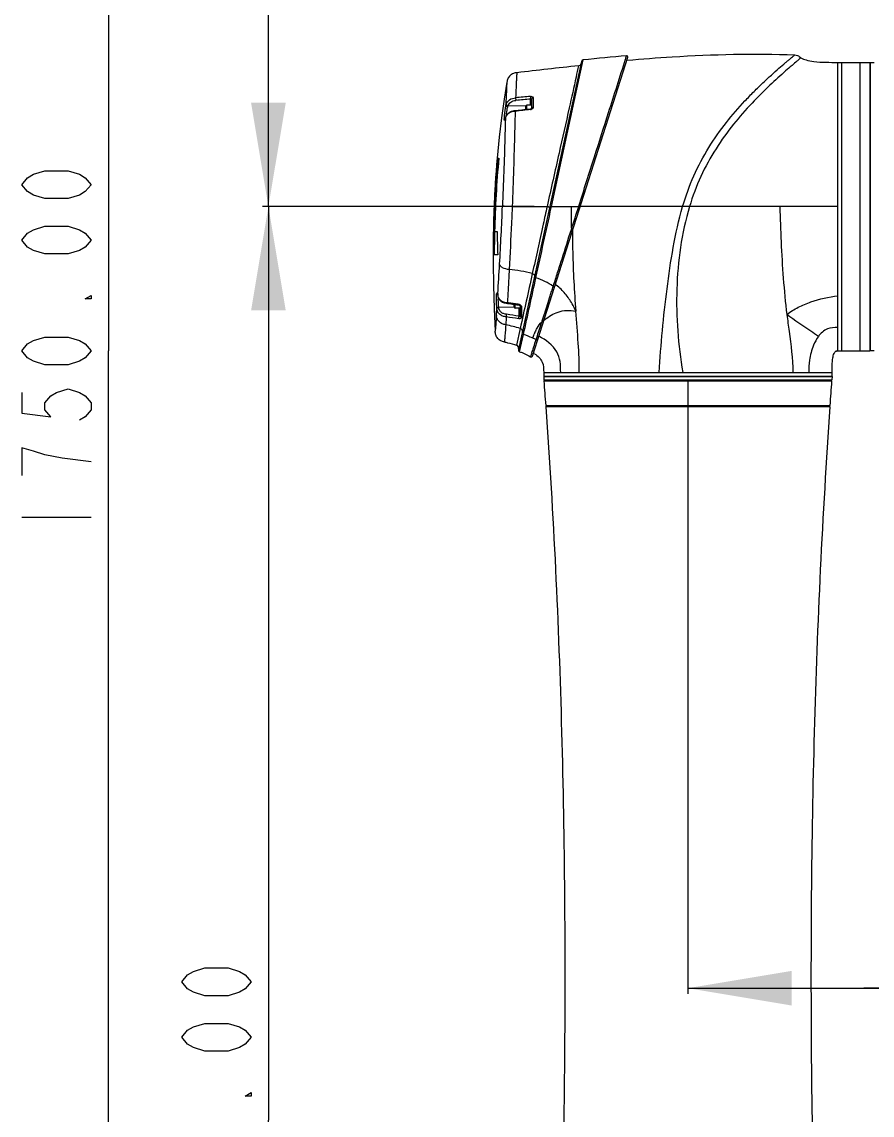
# Model space of a CAD drawing. Header units: millimetres. Extents: x 0 to 1173, y -4 to 841.
# Drawn here: x 925.8 to 999.5, y 292.3 to 387 of the extents above; entities that cross this region are included whole.
import ezdxf

# ---------------------------------------------------------------- set-up
doc = ezdxf.new("R2010")
doc.units = ezdxf.units.MM
doc.header["$LTSCALE"] = 65.395
doc.layers.get('0').update_dxf_attribs({"linetype": 'CONTINUOUS'})
for name, color, linetype in [('J800_DH_BL3', 7, 'CONTINUOUS'), ('J800_DH_BL6', 7, 'CONTINUOUS'), ('J_900_EXP_DH_BL9', 7, 'CONTINUOUS'), ('TMA25S_ARM1_756_BL8', 7, 'CONTINUOUS'), ('TMAB_RUBBER_RING_ARM1_A_BL14', 7, 'CONTINUOUS')]:
    doc.layers.add(name, color=color, linetype=linetype)
doc.styles.get("Standard").update_dxf_attribs({"font": 'txt', "width": 0.8})
doc.dimstyles.new('DIMSTYLE_1', dxfattribs={"dimtxt": 6, "dimasz": 9, "dimexe": 0.5, "dimexo": 0, "dimgap": 1.5, "dimtad": 1, "dimlfac": 6, "dimzin": 0, "dimdsep": 46, "dimtxsty": 'Standard', "dimblk": '_FILLED', "dimblk1": '_FILLED', "dimblk2": '_FILLED', "dimcen": 0.09, "dimadec": 0, "dimazin": 0, "dimtp": 0.01, "dimtm": 0.01, "dimtfac": 1, "dimtofl": 0, "dimtmove": 0, "dimatfit": 3, "dimldrblk": '_FILLED', "dimfxl": 0, "dimtolj": 1, "dimtzin": 0, "dimarcsym": 0})

# ---------------------------------------------------------------- blocks, each defined once
blk = doc.blocks.new('_FILLED')
at = {"color": 0, "linetype": 'ByBlock'}
blk.add_solid([(0, 0), (-1, 0.167), (-1, -0.167)], dxfattribs=at)
blk = doc.blocks.new('*D30')
at = {"color": 2, "linetype": 'Continuous'}
for p, q in [((999.914, 504.316), (946.64, 504.316)), ((947.14, 504.316), (947.14, 437.649)), ((947.14, 370.982), (947.14, 437.649)), ((970.164, 370.982), (946.64, 370.982))]:
    blk.add_line(p, q, dxfattribs=at)
at = {"color": 2, "linetype": 'Continuous', "xscale": 9, "yscale": 9, "zscale": 9}
for p, rotation in [((947.14, 504.316), 90), ((947.14, 370.982), 270)]:
    blk.add_blockref('_FILLED', p, dxfattribs=dict(at, rotation=rotation))
blk = doc.blocks.new('*D35')
at = {"color": 2, "linetype": 'Continuous'}
for p, q in [((970.164, 370.982), (946.64, 370.982)), ((947.14, 370.982), (947.14, 291.816)), ((947.14, 212.649), (947.14, 291.816)), ((964.53, 212.649), (946.64, 212.649))]:
    blk.add_line(p, q, dxfattribs=at)
at = {"color": 2, "linetype": 'Continuous', "xscale": 9, "yscale": 9, "zscale": 9}
for p, rotation in [((947.14, 370.982), 90), ((947.14, 212.649), 270)]:
    blk.add_blockref('_FILLED', p, dxfattribs=dict(at, rotation=rotation))
blk = doc.blocks.new('*D33')
at = {"color": 2, "linetype": 'Continuous'}
for p, q in [((1013.997, 357.649), (1013.997, 302.764)), ((983.497, 355.874), (983.497, 302.764)), ((983.497, 303.264), (998.747, 303.264)), ((1013.997, 303.264), (998.747, 303.264)), ((998.747, 303.264), (1080.698, 303.264))]:
    blk.add_line(p, q, dxfattribs=at)
at = {"color": 2, "linetype": 'Continuous', "xscale": 9, "yscale": 9, "zscale": 9, "rotation": 180}
blk.add_blockref('_FILLED', (983.497, 303.264), dxfattribs=at)
at = {"color": 2, "linetype": 'Continuous', "xscale": 9, "yscale": 9, "zscale": 9}
blk.add_blockref('_FILLED', (1013.997, 303.264), dxfattribs=at)
blk = doc.blocks.new('TMA25S_ARM1_756_BL8', base_point=(656.9901, 283.1745))
at = {"layer": 'TMA25S_ARM1_756_BL8', "color": 7, "linetype": 'Continuous'}
for p, q in [((970.998, 356.2491), (995.9969, 356.2491)), ((970.998, 356.2491), (970.9999, 356.2241)), ((970.9999, 356.2241), (971.0018, 356.1991)), ((971.0018, 356.1991), (971.0037, 356.1741)), ((971.0037, 356.1741), (971.0055, 356.1491)), ((971.3314, 356.2491), (971.3314, 356.2824)), ((995.6636, 356.2491), (995.6636, 356.2824)), ((995.9969, 356.2491), (995.9765, 355.9762)), ((971.0055, 356.1491), (971.0074, 356.1241)), ((971.0074, 356.1241), (971.0093, 356.0991)), ((971.0082, 356.0991), (971.0174, 355.9762)), ((971.0093, 356.0991), (971.0082, 356.0991)), ((971.0174, 355.9762), (995.9765, 355.9762)), ((995.8934, 355.8991), (971.1005, 355.8991)), ((995.8068, 353.6432), (971.187, 353.6432)), ((995.7237, 353.7324), (971.2702, 353.7324))]:
    blk.add_line(p, q, dxfattribs=at)
for centre, radius, start, end in [((971.1005, 355.9824), 0.0833, 184.273219, 270), ((995.8934, 355.9824), 0.0833, 270, 355.726781), ((971.2702, 353.6491), 0.0833, 90, 184.04617), ((973.7755, 354.0658), 0.3333, 270, 292.300137), ((993.2183, 354.0658), 0.3333, 247.699863, 270), ((995.7237, 353.6491), 0.0833, 355.95383, 90)]:
    blk.add_arc(centre, radius, start, end, dxfattribs=at)
for points in [[(971.187, 353.6432), (971.851, 344.256), (972.7348, 325.4328), (972.9146, 301.8821), (972.6108, 283.0406), (972.1656, 268.9226), (971.5121, 254.8151), (970.9363, 245.4168), (970.7561, 240.7123)], [(995.8068, 353.6432), (995.1428, 344.256), (994.259, 325.4328), (994.0792, 301.8821), (994.383, 283.0406), (994.8282, 268.9226), (995.4817, 254.8151), (996.0575, 245.4168), (996.2377, 240.7123)]]:
    blk.add_open_spline(points, degree=3, knots=[0, 0, 0, 0, 0.249825, 0.5000606, 0.6250933, 0.7500611, 0.8750204, 1, 1, 1, 1], dxfattribs=at)
blk = doc.blocks.new('*D37')
at = {"color": 2, "linetype": 'Continuous'}
for p, q in [((1014.722, 504.316), (932.772, 504.316)), ((933.272, 504.316), (933.272, 358.482)), ((933.272, 212.649), (933.272, 358.482)), ((964.53, 212.649), (932.772, 212.649))]:
    blk.add_line(p, q, dxfattribs=at)
at = {"color": 2, "linetype": 'Continuous', "xscale": 9, "yscale": 9, "zscale": 9}
for p, rotation in [((933.272, 504.316), 90), ((933.272, 212.649), 270)]:
    blk.add_blockref('_FILLED', p, dxfattribs=dict(at, rotation=rotation))
blk = doc.blocks.new('TMAB_RUBBER_RING_ARM1_A_BL14', base_point=(617.472, 349.932))
at = {"layer": 'TMAB_RUBBER_RING_ARM1_A_BL14', "color": 7, "linetype": 'Continuous'}
for p, q in [((971.017, 355.874), (995.977, 355.874)), ((971.175, 353.757), (995.819, 353.757))]:
    blk.add_line(p, q, dxfattribs=at)
for centre, start, end in [((1040.119, 359.973), 183.39475, 185.15166), ((926.875, 359.973), 354.84834, 356.60525)]:
    blk.add_arc(centre, 69.223, start, end, dxfattribs=at)
blk = doc.blocks.new('J800_DH_BL3', base_point=(619.2996, 358.4824))
at = {"layer": 'J800_DH_BL3', "color": 7, "linetype": 'Continuous'}
for p, q in [((970.0216, 358.0307), (978.2842, 383.9208)), ((971.6734, 370.9901), (974.4236, 383.694)), ((978.202, 383.6638), (978.2256, 383.6658)), ((974.2779, 383.5639), (968.8036, 358.6016)), ((996.4969, 358.4824), (996.4969, 383.4824)), ((996.4969, 383.4824), (999.2636, 383.4824)), ((996.8302, 358.4824), (996.8302, 383.4824)), ((998.4302, 358.4824), (998.4302, 383.4824)), ((999.2636, 383.4824), (999.2636, 358.4824)), ((999.2636, 383.1491), (999.2969, 383.1491)), ((969.8645, 379.7741), (969.8645, 380.3053)), ((969.9457, 380.2834), (969.9457, 379.4789)), ((970.0904, 380.4185), (970.0902, 379.5859)), ((969.4458, 379.6962), (967.9008, 379.7188)), ((968.4804, 379.2801), (968.4066, 379.2695)), ((968.5331, 379.2864), (968.4804, 379.2801)), ((968.5381, 379.2437), (968.5289, 379.2426)), ((968.7733, 379.3145), (968.5331, 379.2864)), ((969.1064, 379.353), (968.7733, 379.3145)), ((969.4417, 379.3914), (969.1064, 379.353)), ((969.8503, 379.4375), (969.4417, 379.3914)), ((969.4457, 379.3918), (969.4457, 379.6908)), ((969.529, 379.4013), (969.529, 379.7741)), ((969.9457, 379.7741), (969.529, 379.7741)), ((967.6466, 378.5321), (967.6452, 378.5288)), ((967.6712, 378.6107), (967.6668, 378.5948)), ((967.6806, 378.647), (967.6712, 378.6107)), ((967.6828, 378.6484), (967.6792, 378.5295)), ((967.6853, 378.6661), (967.6806, 378.647)), ((967.6878, 378.6762), (967.6853, 378.666)), ((967.6958, 378.7013), (967.6868, 378.6652)), ((967.6985, 378.7192), (967.6878, 378.6762)), ((967.711, 378.7617), (967.6991, 378.7214)), ((967.7324, 378.8181), (967.711, 378.7617)), ((967.1394, 377.0131), (966.9598, 375.1792)), ((966.9598, 375.1792), (966.9608, 375.1792)), ((967.0094, 375.1792), (967.1086, 375.1792)), ((968.2696, 370.9814), (971.2902, 370.9808)), ((971.6347, 370.9986), (971.6734, 370.9901)), ((971.6538, 370.8997), (971.6734, 370.9901)), ((971.6734, 370.9901), (973.3898, 370.9903)), ((973.3898, 370.9904), (974.0293, 370.9904)), ((974.0293, 370.9904), (974.0388, 371.0204)), ((996.4969, 370.9824), (974.1551, 370.9824)), ((966.6551, 368.9398), (966.7552, 368.9398)), ((966.7314, 368.825), (966.7334, 368.9402)), ((966.7466, 368.8246), (966.9652, 368.8246)), ((973.3941, 368.9956), (973.3985, 369.0094)), ((967.0096, 366.814), (966.6197, 366.814)), ((966.9819, 363.4451), (966.9848, 363.4356)), ((967.0093, 363.3023), (967.0122, 363.281)), ((967.0206, 363.4412), (967.0116, 363.2977)), ((967.0116, 363.2978), (967.0122, 363.281)), ((967.0116, 363.2977), (967.0143, 363.2767)), ((967.0122, 363.281), (967.0149, 363.2606)), ((967.0143, 363.2767), (967.0149, 363.2606)), ((967.0151, 363.2588), (967.0187, 363.2336)), ((967.0187, 363.2336), (967.028, 363.1817)), ((966.9418, 362.1488), (966.9401, 362.1676)), ((967.1034, 362.249), (967.1018, 362.264)), ((968.4458, 362.2687), (967.1034, 362.249)), ((967.7535, 362.6161), (967.8492, 362.6025)), ((967.8445, 362.6516), (967.8556, 362.6501)), ((968.4457, 362.2741), (968.4457, 362.519)), ((968.529, 362.1908), (968.529, 362.5067)), ((968.9457, 362.1908), (968.529, 362.1908)), ((968.6837, 362.4836), (968.8432, 362.459)), ((968.8645, 361.4853), (968.8645, 362.1908)), ((968.9457, 362.4121), (968.9457, 361.4996)), ((973.7725, 361.9323), (973.773, 361.9265)), ((968.9656, 360.426), (968.6513, 358.9839)), ((968.9111, 358.4086), (969.2438, 359.9084)), ((969.9785, 358.3194), (969.9791, 358.3213)), ((969.9791, 358.3213), (970.0133, 358.4263)), ((970.0762, 358.6204), (970.0859, 358.6506)), ((996.3156, 358.4496), (996.3265, 358.4552)), ((996.3265, 358.4552), (996.3426, 358.4624)), ((996.4918, 358.4824), (999.2636, 358.4824)), ((999.2636, 358.8158), (999.2969, 358.8158)), ((970.9969, 356.6158), (970.9969, 356.2824)), ((970.9969, 356.6158), (995.9969, 356.6158)), ((970.9969, 356.2824), (995.9969, 356.2824)), ((995.9969, 356.2824), (995.9969, 356.6158))]:
    blk.add_line(p, q, dxfattribs=at)
at = {"layer": 'J800_DH_BL3', "color": 6, "linetype": 'Continuous'}
for p, q in [((996.8302, 383.4824), (998.4302, 383.4824)), ((996.8302, 358.4824), (998.4302, 358.4824))]:
    blk.add_line(p, q, dxfattribs=at)
at = {"layer": 'J800_DH_BL3', "color": 7, "linetype": 'Continuous'}
for points in [[(967.8048, 381.7611), (967.5651, 380.2845), (967.3378, 378.6718), (967.1394, 377.0131)], [(968.4066, 379.2695), (968.3334, 379.2555), (968.2618, 379.2371), (968.1917, 379.2139), (968.1235, 379.1857), (968.0583, 379.1529), (967.9969, 379.1159), (967.9394, 379.0749), (967.8864, 379.0299), (967.8387, 378.9815), (967.7967, 378.9297), (967.761, 378.8747), (967.7324, 378.8181)], [(969.8884, 379.4454), (969.8729, 379.4413), (969.8567, 379.4384), (969.8503, 379.4375)], [(969.9466, 379.4771), (969.942, 379.4728), (969.9353, 379.4675), (969.9264, 379.4618), (969.9156, 379.456), (969.9028, 379.4504), (969.8884, 379.4454)], [(969.9488, 379.4789), (969.949, 379.4794), (969.9497, 379.4808), (969.949, 379.4799), (969.9466, 379.4771)], [(967.6668, 378.5948), (967.6626, 378.5804), (967.6588, 378.5676), (967.6552, 378.5563), (967.6519, 378.5466), (967.649, 378.5385), (967.6466, 378.5321)], [(966.6136, 366.814), (966.6117, 366.1092), (966.641, 364.141), (966.7052, 362.1304), (966.7991, 360.178)], [(966.9848, 363.4356), (966.9864, 363.4298), (966.9882, 363.4226), (966.9901, 363.4142), (966.9922, 363.4047), (966.9943, 363.394), (966.9966, 363.382), (966.999, 363.3687), (967.0015, 363.3542), (967.004, 363.3383), (967.0067, 363.321), (967.0093, 363.3023)], [(967.028, 363.1817), (967.043, 363.1253), (967.0652, 363.0665), (967.0951, 363.0083), (967.1327, 362.9518), (967.1778, 362.8975), (967.2298, 362.8465), (967.2882, 362.799), (967.3531, 362.7554), (967.4237, 362.7164), (967.4991, 362.6828), (967.5793, 362.6549), (967.6646, 362.6327), (967.7535, 362.6161)], [(967.8492, 362.6025), (968.027, 362.5784), (968.1622, 362.5596), (968.2955, 362.5408), (968.4268, 362.5218), (968.5562, 362.5027), (968.6837, 362.4836)], [(968.8432, 362.459), (968.8593, 362.4558), (968.8748, 362.4514)], [(968.8748, 362.4514), (968.8897, 362.4458), (968.9034, 362.4393)], [(968.9034, 362.4393), (968.9154, 362.4324), (968.9256, 362.4253), (968.9338, 362.4184), (968.9399, 362.4123), (968.9415, 362.4105)], [(970.0457, 359.5965), (970.0443, 359.5967), (970.0429, 359.5971), (970.0416, 359.5975), (970.0404, 359.598), (970.0392, 359.5985), (970.038, 359.5992), (970.0369, 359.6), (970.0359, 359.6008), (970.0349, 359.6017)], [(996.3426, 358.4624), (996.3612, 358.4689), (996.38, 358.4738)], [(996.38, 358.4738), (996.3992, 358.4774), (996.4182, 358.4798)], [(996.4182, 358.4798), (996.4369, 358.4812), (996.4554, 358.482)], [(996.4554, 358.482), (996.4737, 358.4823), (996.4918, 358.4824)]]:
    blk.add_lwpolyline(points, dxfattribs=at)
at = {"layer": 'J800_DH_BL3', "color": 2, "linetype": 'Continuous'}
for points in [[(945.6397, 303.8158), (945.1397, 303.2158), (944.6397, 302.9158), (943.6397, 302.6158), (941.6397, 302.6158), (940.6397, 302.9158), (940.1397, 303.2158), (939.6397, 303.8158), (940.1397, 304.4158), (940.6397, 304.7158), (941.6397, 305.0158), (943.6397, 305.0158), (944.6397, 304.7158), (945.1397, 304.4158), (945.6397, 303.8158)], [(945.6397, 299.0158), (945.1397, 298.4158), (944.6397, 298.1158), (943.6397, 297.8158), (941.6397, 297.8158), (940.6397, 298.1158), (940.1397, 298.4158), (939.6397, 299.0158), (940.1397, 299.6158), (940.6397, 299.9158), (941.6397, 300.2157), (943.6397, 300.2157), (944.6397, 299.9158), (945.1397, 299.6158), (945.6397, 299.0158)], [(945.6397, 294.2158), (945.6397, 293.9158), (945.1397, 293.9158), (945.6397, 294.2158)]]:
    blk.add_lwpolyline(points, dxfattribs=at)
at = {"layer": 'J800_DH_BL3', "color": 7, "linetype": 'Continuous'}
for centre, radius, start, end in [((974.4407, 383.5282), 0.1667, 95.864733, 167.630848), ((999.1033, 143.985), 240.9761, 94.981067, 95.878284), ((978.1888, 383.9513), 0.1001, 342.299999, 94.939204), ((1015.5106, -11.1286), 396.4885, 96.006891, 96.78435), ((973.9929, 383.4316), 0.25, 275.955157, 347.630848), ((995.3699, 114.6204), 267.137, 95.482579, 95.758576), ((995.6186, 112.1002), 269.4387, 95.484948, 95.758393), ((998.6938, 122.8193), 258.1915, 96.414963, 96.70721), ((969.529, 379.6908), 0.0833, 90, 180), ((969.805, 379.763), 0.3712, 276.420006, 278.02254), ((969.8041, 379.7688), 0.3771, 278.023679, 280.526817), ((969.8039, 379.7705), 0.3787, 280.522885, 284.467772), ((969.8084, 379.7539), 0.3615, 284.425268, 292.320427), ((970.0403, 379.4614), 0.0946, 170.845582, 179.969703), ((965.2586, 379.2356), 2.4942, 345.344073, 346.384842), ((967.7801, 378.6429), 0.0976, 166.315104, 176.902823), ((966.5997, 378.9222), 1.117, 345.896096, 346.146058), ((964.9506, 379.3278), 2.8153, 346.167975, 346.386902), ((967.7791, 378.6978), 0.0834, 165.197082, 177.621606), ((968.3572, 378.5276), 0.6838, 163.794819, 165.28407), ((1058.7473, 366.8401), 92.1161, 174.806038, 178.69392), ((1052.4137, 367.8962), 85.7627, 175.128535, 178.125367), ((1060.154, 366.6919), 93.4318, 174.788075, 178.691987), ((1050.5251, 367.5312), 83.9024, 175.976607, 177.834057), ((1055.0365, 367.3511), 88.4174, 177.827959, 178.970185), ((1059.4884, 367.6219), 92.8427, 178.099033, 179.18668), ((711.0483, 381.1266), 256.5752, 356.619616, 357.740256), ((-2048.2957, 1028.9916), 3090.8219, 347.5913011, 347.7065849), ((960.121, 320.1243), 52.0686, 77.488618, 77.613204), ((1235.3528, 370.571), 261.9633, 179.908275, 180.344511), ((1059.142, 367.28), 92.5235, 178.97182, 180.288579), ((1059.2759, 367.2798), 92.5574, 179.043439, 180.28835), ((1058.9581, 369.8526), 91.9987, 180.640227, 181.892786), ((161.6654, 414.008), 806.9411, 356.4072153, 356.5890817), ((2634.7829, -3.6681), 1705.1427, 167.5075489, 167.6708739), ((-813.3161, 753.9757), 1825.5982, 347.5342152, 347.6921879), ((946.0375, 372.6932), 27.1864, 341.511655, 341.635506), ((969.0794, 360.1725), 5.0002, 53.716607, 54.25526), ((969.0806, 360.1741), 4.9982, 52.952379, 53.716629), ((965.0344, 363.0514), 1.9923, 8.520615, 9.777454), ((964.2902, 362.9394), 2.7448, 7.501157, 8.530981), ((716.68, 378.3127), 250.7803, 356.167667, 356.308748), ((961.5633, 315.4705), 47.5974, 82.274989, 82.403429), ((961.5156, 315.0471), 48.0233, 81.356463, 82.286422), ((968.529, 362.2741), 0.0833, 180, 270), ((962.5484, 321.8914), 41.1016, 81.199664, 81.345942), ((968.7817, 362.1559), 0.3575, 72.813426, 81.163479), ((968.7842, 362.1627), 0.3502, 62.504167, 72.879687), ((968.7962, 362.1859), 0.3241, 55.619212, 62.489648), ((968.8103, 362.2068), 0.2988, 50.895218, 55.582887), ((964.1195, 333.8132), 27.8513, 80.259158, 82.49027), ((964.1561, 334.3778), 27.5134, 80.14631, 82.421716), ((978.7619, 358.668), 8.2586, 162.99997, 163.5687), ((973.0965, 358.9333), 3.0122, 131.785233, 134.179256), ((973.9408, 358.4346), 4.0577, 155.818118, 158.371874), ((973.4141, 358.6675), 3.4819, 152.787722, 155.763222), ((967.2019, 353.1999), 7.0008, 63.329654, 66.031229), ((966.2604, 360.9368), 4.3441, 340.067395, 341.339316), ((964.4872, 361.5372), 6.2162, 341.325623, 342.095732), ((968.5791, 358.7445), 0.25, 347.630848, 73.208468), ((968.9664, 358.5659), 0.1667, 167.630848, 250.61583), ((1008.114, 345.8728), 40.1153, 161.924426, 162.059688), ((903.0893, 380.2215), 70.3836, 341.961024, 342.127159), ((968.4719, 355.6383), 3.129, 56.256984, 58.448242), ((996.429, 358.2444), 0.2345, 115.933205, 118.942145), ((996.4288, 358.2448), 0.234, 114.31837, 115.931763), ((996.4304, 358.2412), 0.238, 107.398537, 114.296992), ((996.4442, 358.1825), 0.2983, 99.449723, 100.530533), ((996.4625, 358.0257), 0.4562, 94.159895, 94.847648), ((969.921, 358.0628), 0.1057, 238.184841, 342.3)]:
    blk.add_arc(centre, radius, start, end, dxfattribs=at)
for points, knots in [([(974.0388, 371.0204), (974.4898, 372.4501), (975.3563, 375.1568), (976.6999, 379.4074), (977.607, 382.2239), (978.0885, 383.7664)], [0, 0, 0, 0, 0.3362772, 0.6375175, 1, 1, 1, 1]), ([(978.0885, 383.7664), (978.1015, 383.808), (978.1233, 383.8758), (978.1542, 383.9765), (978.1724, 384.0096), (978.186, 384.0516), (978.1802, 384.0511)], [0, 0, 0, 0, 0.4354961, 0.7484169, 0.9420233, 1, 1, 1, 1]), ([(978.2256, 383.6658), (979.5254, 383.7784), (984.3604, 384.1505), (989.2201, 384.263), (992.7626, 384.1274)], [0, 0, 0, 0, 0.269026, 1, 1, 1, 1]), ([(983.0375, 370.9824), (983.3035, 371.8906), (983.9438, 373.6576), (985.244, 376.0966), (986.7605, 378.2519), (988.1279, 379.8289), (989.2132, 380.948), (989.9789, 381.6925), (990.6996, 382.3595), (991.3537, 382.9396), (991.8483, 383.3617), (992.185, 383.6448), (992.389, 383.8128), (992.537, 383.9409), (992.674, 384.0441), (992.7009, 384.0869), (992.7723, 384.1271), (992.7626, 384.1274)], [0, 0, 0, 0, 0.1708727, 0.3381166, 0.4975815, 0.6457206, 0.7145086, 0.7790454, 0.8385366, 0.8917956, 0.9369708, 0.9557534, 0.9715295, 0.9839961, 0.992936, 0.9982568, 1, 1, 1, 1]), ([(993.2917, 383.8817), (993.3184, 383.9078), (993.0662, 383.6843), (992.9401, 383.5849), (992.4521, 383.1637), (991.7009, 382.5115), (990.5016, 381.4181), (988.983, 379.9102), (987.386, 378.0998), (985.8662, 375.9963), (984.5534, 373.6104), (983.9055, 371.8755), (983.6374, 370.9824)], [0, 0, 0, 0, 0.0068697, 0.0279365, 0.0621934, 0.1071999, 0.2200386, 0.353669, 0.5020404, 0.6616221, 0.8289665, 1, 1, 1, 1]), ([(992.7626, 384.1274), (992.8393, 384.1245), (993.0427, 384.0929), (993.1905, 383.9485), (993.2917, 383.8817)], [0, 0, 0, 0, 0.3875385, 1, 1, 1, 1]), ([(993.2916, 383.8816), (993.4258, 383.7931), (993.8002, 383.6541), (994.8714, 383.4703), (995.803, 383.4824), (996.4969, 383.4824)], [0, 0, 0, 0, 0.1479576, 0.3611435, 1, 1, 1, 1]), ([(974.0189, 383.1829), (973.9401, 382.8595), (973.6874, 381.6458), (973.111, 379.1286), (972.2778, 375.3852), (971.634, 372.5284), (971.2902, 370.9808)], [0, 0, 0, 0, 0.0798709, 0.2973761, 0.6196217, 1, 1, 1, 1]), ([(967.8048, 381.7611), (967.8131, 381.8087), (967.7764, 381.3981), (967.7803, 381.2065), (967.74, 380.4644), (967.726, 380.0051), (967.7165, 379.7245)], [0, 0, 0, 0, 0.0711664, 0.2725955, 0.5868859, 1, 1, 1, 1]), ([(968.6723, 382.5836), (968.5703, 382.5715), (968.3539, 382.5347), (968.0711, 382.3491), (967.871, 382.0765), (967.8224, 381.8623), (967.8048, 381.7611)], [0, 0, 0, 0, 0.2377802, 0.4999031, 0.7621491, 1, 1, 1, 1]), ([(968.6723, 382.5836), (968.6756, 382.584), (968.6731, 382.5624), (968.6711, 382.5413), (968.6647, 382.4888), (968.657, 382.3914), (968.646, 382.2217), (968.6325, 381.9727), (968.6168, 381.6608), (968.5925, 381.1332), (968.5765, 380.7095), (968.5662, 380.4093)], [0, 0, 0, 0, 0.0045194, 0.0181553, 0.0405334, 0.0711844, 0.1564455, 0.2721287, 0.4159934, 0.5861442, 1, 1, 1, 1]), ([(967.743, 379.8456), (967.7426, 379.8324), (967.7683, 379.7626), (967.8449, 379.7306), (967.9008, 379.7188)], [0, 0, 0, 0, 0.1880625, 1, 1, 1, 1]), ([(967.743, 379.8456), (967.7886, 380.004), (968.0268, 380.3065), (968.383, 380.3908), (968.5662, 380.4092)], [0, 0, 0, 0, 0.4723677, 1, 1, 1, 1]), ([(967.9008, 379.7188), (967.9384, 379.8498), (968.1374, 380.1002), (968.4332, 380.164), (968.5848, 380.1793)], [0, 0, 0, 0, 0.4720873, 1, 1, 1, 1]), ([(968.5662, 380.4093), (968.5655, 380.3939), (968.5669, 380.3169), (968.5747, 380.24), (968.5848, 380.1793)], [0, 0, 0, 0, 0.1999246, 1, 1, 1, 1]), ([(969.8468, 380.5353), (969.8461, 380.52), (969.8474, 380.4429), (969.8548, 380.3661), (969.8645, 380.3053)], [0, 0, 0, 0, 0.1999353, 1, 1, 1, 1]), ([(969.8468, 380.5353), (969.878, 380.5383), (969.9666, 380.5423), (970.0905, 380.4815), (970.0904, 380.4185)], [0, 0, 0, 0, 0.3316907, 1, 1, 1, 1]), ([(969.8645, 380.3053), (969.8743, 380.3083), (969.9004, 380.3169), (969.9457, 380.3029), (969.9457, 380.2834)], [0, 0, 0, 0, 0.3440381, 1, 1, 1, 1]), ([(970.0904, 380.4185), (970.053, 380.4144), (969.9817, 380.3876), (969.9457, 380.3163), (969.9457, 380.2834)], [0, 0, 0, 0, 0.5332506, 1, 1, 1, 1]), ([(967.5871, 378.6596), (967.59, 378.7345), (967.6167, 379.0914), (967.666, 379.4463), (967.7165, 379.7245)], [0, 0, 0, 0, 0.2095479, 1, 1, 1, 1]), ([(967.7165, 379.7243), (967.7166, 379.7137), (967.7509, 379.6531), (967.8232, 379.6367), (967.8766, 379.6282)], [0, 0, 0, 0, 0.1632319, 1, 1, 1, 1]), ([(968.4567, 379.2337), (968.3809, 379.2236), (968.1135, 379.1746), (967.8487, 379.0118), (967.7511, 378.8399)], [0, 0, 0, 0, 0.2789303, 1, 1, 1, 1]), ([(967.7541, 378.861), (967.7592, 378.9198), (967.7883, 379.1773), (967.833, 379.433), (967.8766, 379.6282)], [0, 0, 0, 0, 0.2277457, 1, 1, 1, 1]), ([(968.5282, 379.2426), (968.5108, 378.6672), (968.4344, 375.9132), (968.3601, 373.159), (968.2694, 370.9814)], [0, 0, 0, 0, 0.2089362, 1, 1, 1, 1]), ([(968.5289, 379.2426), (968.5287, 379.2533), (968.5302, 379.2641), (968.5291, 379.2859), (968.5331, 379.2864)], [0, 0, 0, 0, 0.7253084, 1, 1, 1, 1]), ([(969.8465, 379.3942), (969.8462, 379.4048), (969.8479, 379.4154), (969.8464, 379.4371), (969.8503, 379.4375)], [0, 0, 0, 0, 0.7270718, 1, 1, 1, 1]), ([(970.0902, 379.5859), (970.0724, 379.5841), (970.012, 379.5718), (969.9539, 379.5203), (969.9469, 379.4764)], [0, 0, 0, 0, 0.2867593, 1, 1, 1, 1]), ([(970.0902, 379.5859), (970.0902, 379.5727), (970.0791, 379.5122), (970.0299, 379.4657), (969.9896, 379.4414)], [0, 0, 0, 0, 0.2191139, 1, 1, 1, 1]), ([(967.6792, 378.5295), (967.6633, 378.0014), (967.5928, 375.4944), (967.5045, 372.9879), (967.424, 371.0099)], [0, 0, 0, 0, 0.21068, 1, 1, 1, 1]), ([(967.651, 378.5323), (967.6413, 378.5016), (967.5986, 378.3883), (967.5869, 378.5078), (967.5859, 378.5395)], [0, 0, 0, 0, 0.5045644, 1, 1, 1, 1]), ([(968.2696, 370.9814), (968.1689, 370.9854), (967.8871, 370.9949), (967.6052, 371.0118), (967.424, 371.0099)], [0, 0, 0, 0, 0.357265, 1, 1, 1, 1]), ([(968.2696, 370.9814), (968.2499, 370.5078), (968.1684, 368.6888), (968.072, 366.8706), (968.0043, 365.5255)], [0, 0, 0, 0, 0.2603517, 1, 1, 1, 1]), ([(971.2902, 370.9808), (971.1779, 370.475), (970.7483, 368.5397), (970.325, 366.603), (970.0102, 365.173)], [0, 0, 0, 0, 0.2613679, 1, 1, 1, 1]), ([(971.4008, 370.9564), (971.427, 370.9506), (971.4665, 370.9469), (971.4919, 370.9326), (971.5083, 370.9345), (971.5077, 370.9321)], [0, 0, 0, 0, 0.7344782, 0.9325941, 1, 1, 1, 1]), ([(971.5275, 371.0225), (971.527, 371.0199), (971.5441, 371.0222), (971.5694, 371.0078), (971.6088, 371.0043), (971.6347, 370.9986)], [0, 0, 0, 0, 0.0703511, 0.2748833, 1, 1, 1, 1]), ([(974.0293, 370.9904), (974.0566, 370.9816), (974.096, 370.9634), (974.1284, 370.9632), (974.1449, 370.9504), (974.1458, 370.9535)], [0, 0, 0, 0, 0.7023826, 0.9223498, 1, 1, 1, 1]), ([(980.9944, 356.6158), (981.1562, 359.0337), (981.4928, 362.6543), (982.1858, 367.4485), (982.697, 369.8204), (983.0375, 370.9824)], [0, 0, 0, 0, 0.5002914, 0.750014, 1, 1, 1, 1]), ([(983.6374, 370.9824), (982.9446, 368.6745), (982.2734, 363.833), (982.6486, 358.9967), (983.0425, 356.6158)], [0, 0, 0, 0, 0.4996191, 1, 1, 1, 1]), ([(991.4492, 370.9825), (991.4881, 369.964), (991.6061, 366.8393), (991.8091, 363.7138), (992.0726, 361.622)], [0, 0, 0, 0, 0.325886, 1, 1, 1, 1]), ([(971.8393, 364.1279), (971.9648, 364.5058), (972.2074, 365.2883), (972.7304, 366.9094), (973.1216, 368.1546), (973.3942, 368.9958)], [0, 0, 0, 0, 0.233788, 0.4808936, 1, 1, 1, 1]), ([(973.3941, 368.9956), (973.4211, 368.9868), (973.4502, 368.9851), (973.5098, 368.9607), (973.5136, 368.9725)], [0, 0, 0, 0, 0.695532, 1, 1, 1, 1]), ([(973.4808, 368.8701), (973.4873, 368.2648), (973.5249, 365.9492), (973.6424, 363.6348), (973.7721, 361.9291)], [0, 0, 0, 0, 0.2613661, 1, 1, 1, 1]), ([(968.0044, 365.5255), (967.8048, 365.551), (967.5237, 365.6086), (967.2386, 365.812), (967.1885, 365.9433), (967.1771, 365.9977)], [0, 0, 0, 0, 0.5985974, 0.8345361, 1, 1, 1, 1]), ([(968.0045, 365.5255), (967.9989, 365.2676), (967.9616, 364.7639), (967.9176, 363.8055), (967.8715, 363.1055), (967.8445, 362.6516)], [0, 0, 0, 0, 0.2688913, 0.5260642, 1, 1, 1, 1]), ([(970.0102, 365.173), (970.0279, 365.1683), (970.0896, 365.1481), (970.1496, 365.1143), (970.1801, 365.0786)], [0, 0, 0, 0, 0.2802342, 1, 1, 1, 1]), ([(970.1937, 364.9404), (970.1893, 364.9203), (970.2066, 364.8883), (970.2293, 364.8698), (970.2368, 364.8643)], [0, 0, 0, 0, 0.6876476, 1, 1, 1, 1]), ([(970.8642, 361.0826), (970.934, 361.3111), (971.0912, 361.7785), (971.3195, 362.5054), (971.521, 363.1373), (971.6884, 363.6644), (971.7856, 363.9322), (971.8207, 364.072)], [0, 0, 0, 0, 0.2283563, 0.4712418, 0.728282, 0.8622315, 1, 1, 1, 1]), ([(971.8207, 364.0721), (971.8352, 364.0667), (971.8775, 364.0547), (971.9463, 364.0615), (971.956, 364.0919)], [0, 0, 0, 0, 0.3262869, 1, 1, 1, 1]), ([(973.7721, 361.9291), (973.6841, 362.1441), (973.4263, 362.6699), (972.8991, 363.457), (972.377, 363.9481), (972.0919, 364.1633)], [0, 0, 0, 0, 0.2467417, 0.620605, 1, 1, 1, 1]), ([(966.9401, 362.1676), (966.9206, 362.3879), (966.9037, 362.7934), (966.9009, 363.2003), (966.9178, 363.3843)], [0, 0, 0, 0, 0.5447274, 1, 1, 1, 1]), ([(966.9178, 363.3843), (966.9222, 363.4326), (966.9482, 363.6164), (966.9896, 363.4368), (966.9977, 363.3897)], [0, 0, 0, 0, 0.5038015, 1, 1, 1, 1]), ([(967.052, 363.1194), (967.0756, 363.0599), (967.239, 362.8119), (967.5426, 362.697), (967.7664, 362.6627)], [0, 0, 0, 0, 0.2202252, 1, 1, 1, 1]), ([(967.1018, 362.264), (967.0948, 362.3279), (967.0719, 362.5929), (967.0626, 362.8595), (967.068, 363.0613)], [0, 0, 0, 0, 0.2412272, 1, 1, 1, 1]), ([(992.0721, 361.6234), (992.3703, 361.879), (993.0602, 362.2845), (994.5224, 362.9039), (995.7041, 363.1679), (996.4969, 363.2547)], [0, 0, 0, 0, 0.2472986, 0.4978625, 1, 1, 1, 1]), ([(966.9401, 362.1677), (966.941, 362.1798), (966.9725, 362.2419), (967.0485, 362.2599), (967.1018, 362.264)], [0, 0, 0, 0, 0.185322, 1, 1, 1, 1]), ([(966.9418, 362.1488), (966.9427, 362.1613), (966.973, 362.2247), (967.0498, 362.2448), (967.1034, 362.249)], [0, 0, 0, 0, 0.1893487, 1, 1, 1, 1]), ([(967.7595, 361.4256), (967.6527, 361.4398), (967.4429, 361.4773), (967.1761, 361.6387), (966.9887, 361.8703), (966.9503, 362.0583), (966.9418, 362.1488)], [0, 0, 0, 0, 0.2715379, 0.5297668, 0.7707464, 1, 1, 1, 1]), ([(967.7846, 361.6509), (967.6956, 361.6628), (967.5201, 361.6901), (967.2959, 361.8224), (967.1397, 362.0162), (967.1106, 362.1735), (967.1034, 362.249)], [0, 0, 0, 0, 0.2716844, 0.5297273, 0.770436, 1, 1, 1, 1]), ([(967.844, 362.6517), (967.8436, 362.6397), (967.8448, 362.6273), (967.8445, 362.6031), (967.8492, 362.6025)], [0, 0, 0, 0, 0.720232, 1, 1, 1, 1]), ([(969.0779, 362.2962), (969.0599, 362.2989), (969.0016, 362.313), (968.9457, 362.3692), (968.9457, 362.4121)], [0, 0, 0, 0, 0.297682, 1, 1, 1, 1]), ([(968.9988, 362.4387), (969.0109, 362.4289), (969.0508, 362.3912), (969.0781, 362.3359), (969.0779, 362.2962)], [0, 0, 0, 0, 0.2820158, 1, 1, 1, 1]), ([(969.0779, 362.2962), (969.0776, 362.216), (969.0765, 361.9084), (969.0751, 361.6008), (969.074, 361.3733)], [0, 0, 0, 0, 0.2605134, 1, 1, 1, 1]), ([(971.0893, 361.1794), (971.4214, 361.4761), (972.046, 361.8297), (972.9919, 362.0309), (973.5094, 361.981), (973.7695, 361.9352)], [0, 0, 0, 0, 0.4648913, 0.7243178, 1, 1, 1, 1]), ([(974.082, 356.6158), (974.082, 357.4622), (974.0129, 359.2363), (973.8457, 361.0022), (973.773, 361.9265)], [0, 0, 0, 0, 0.4772433, 1, 1, 1, 1]), ([(966.8995, 361.5516), (966.886, 361.3507), (966.8626, 361.032), (966.8302, 360.5226), (966.8118, 360.4005), (966.8009, 360.1501), (966.7991, 360.178)], [0, 0, 0, 0, 0.4386425, 0.752953, 0.9390429, 1, 1, 1, 1]), ([(967.7115, 360.7466), (967.6082, 360.7652), (967.3939, 360.8119), (967.1205, 360.9967), (966.9365, 361.2588), (966.907, 361.4594), (966.8995, 361.5516)], [0, 0, 0, 0, 0.2529788, 0.5217296, 0.7769544, 1, 1, 1, 1]), ([(967.76, 361.4255), (967.7557, 361.3655), (967.7393, 361.1392), (967.7232, 360.9129), (967.7115, 360.7466)], [0, 0, 0, 0, 0.2653021, 1, 1, 1, 1]), ([(967.7594, 361.4256), (967.759, 361.4411), (967.7618, 361.5168), (967.7719, 361.5921), (967.7846, 361.6509)], [0, 0, 0, 0, 0.2047754, 1, 1, 1, 1]), ([(968.8317, 361.263), (968.8314, 361.2785), (968.8357, 361.3535), (968.8488, 361.4279), (968.8645, 361.4853)], [0, 0, 0, 0, 0.2065061, 1, 1, 1, 1]), ([(969.074, 361.3733), (969.0737, 361.3334), (968.9921, 361.2447), (968.8881, 361.2533), (968.8317, 361.263)], [0, 0, 0, 0, 0.4105916, 1, 1, 1, 1]), ([(968.9457, 361.4996), (968.9457, 361.4862), (968.9137, 361.4553), (968.8811, 361.4762), (968.8645, 361.4853)], [0, 0, 0, 0, 0.4143156, 1, 1, 1, 1]), ([(969.074, 361.3733), (969.0563, 361.3765), (968.9967, 361.3939), (968.9457, 361.4549), (968.9457, 361.4996)], [0, 0, 0, 0, 0.28665, 1, 1, 1, 1]), ([(970.3176, 360.2597), (970.3504, 360.3234), (970.4977, 360.5891), (970.6827, 360.8339), (970.8406, 361.0041)], [0, 0, 0, 0, 0.2356294, 1, 1, 1, 1]), ([(970.4023, 359.6262), (970.4718, 359.8409), (970.6086, 360.3031), (970.7678, 360.7583), (970.8406, 361.0041)], [0, 0, 0, 0, 0.4681509, 1, 1, 1, 1]), ([(970.8406, 361.0041), (970.8549, 360.9982), (970.9047, 360.9842), (970.9727, 361.0106), (970.9839, 361.0459)], [0, 0, 0, 0, 0.2949358, 1, 1, 1, 1]), ([(992.0721, 361.6218), (992.1329, 361.1392), (992.3652, 359.4789), (992.5875, 357.8071), (992.5875, 356.6158)], [0, 0, 0, 0, 0.2899489, 1, 1, 1, 1]), ([(994.8051, 359.7317), (994.5894, 359.8876), (993.684, 360.5254), (992.7391, 361.1084), (992.0721, 361.6214)], [0, 0, 0, 0, 0.2402629, 1, 1, 1, 1]), ([(967.5852, 359.2566), (967.4834, 359.2788), (967.2677, 359.3358), (967.0009, 359.5535), (966.8291, 359.8516), (966.805, 360.0738), (966.7991, 360.178)], [0, 0, 0, 0, 0.2374721, 0.4994594, 0.7621352, 1, 1, 1, 1]), ([(967.7115, 360.7466), (967.696, 360.5281), (967.6735, 360.2229), (967.6447, 359.8495), (967.625, 359.6363), (967.6143, 359.4808), (967.5915, 359.3509), (967.6014, 359.3096), (967.5788, 359.253), (967.5852, 359.2566)], [0, 0, 0, 0, 0.439331, 0.6126406, 0.7540606, 0.8630571, 0.9398981, 0.9851777, 1, 1, 1, 1]), ([(968.9656, 360.426), (969.0231, 360.4097), (969.1283, 360.3423), (969.1578, 360.2165), (969.1461, 360.1633)], [0, 0, 0, 0, 0.5230428, 1, 1, 1, 1]), ([(969.1283, 360.0821), (969.1207, 360.0473), (969.1391, 359.9654), (969.2066, 359.92), (969.2438, 359.9084)], [0, 0, 0, 0, 0.4773875, 1, 1, 1, 1]), ([(996.4969, 360.5102), (996.1887, 360.5102), (995.5133, 360.4807), (995.0038, 360.0041), (994.8051, 359.7317)], [0, 0, 0, 0, 0.4776184, 1, 1, 1, 1]), ([(967.5852, 359.2566), (967.6789, 359.2363), (968.0367, 359.1554), (968.3918, 359.0622), (968.6513, 358.9839)], [0, 0, 0, 0, 0.261186, 1, 1, 1, 1]), ([(970.0859, 358.6506), (970.1045, 358.7083), (970.1905, 358.9768), (970.2749, 359.2458), (970.3443, 359.4558)], [0, 0, 0, 0, 0.2151747, 1, 1, 1, 1]), ([(970.3443, 359.4559), (970.3717, 359.4431), (970.4358, 359.4365), (970.4849, 359.4824), (970.4933, 359.5085)], [0, 0, 0, 0, 0.5247308, 1, 1, 1, 1]), ([(972.473, 356.6158), (972.4676, 356.9305), (972.4605, 357.5415), (972.0635, 358.8115), (971.1829, 359.4336), (970.5689, 359.745)], [0, 0, 0, 0, 0.2426495, 0.4693324, 1, 1, 1, 1]), ([(994.805, 359.7318), (994.6352, 359.4991), (994.2931, 358.8404), (994.0131, 357.7752), (993.9757, 356.971), (993.9757, 356.6158)], [0, 0, 0, 0, 0.2642851, 0.6740671, 1, 1, 1, 1]), ([(968.9111, 358.4086), (969.0042, 358.3759), (969.3318, 358.2535), (969.6517, 358.1055), (969.8653, 357.973)], [0, 0, 0, 0, 0.2818441, 1, 1, 1, 1]), ([(969.8653, 357.973), (969.8601, 357.9762), (969.8782, 358.0055), (969.8897, 358.045), (969.918, 358.1301), (969.9372, 358.1923), (969.9492, 358.2293)], [0, 0, 0, 0, 0.067317, 0.2552353, 0.5677809, 1, 1, 1, 1]), ([(970.21, 358.2402), (970.4854, 358.0561), (970.9794, 357.5772), (970.9969, 356.9135), (970.9969, 356.6158)], [0, 0, 0, 0, 0.5267098, 1, 1, 1, 1]), ([(995.9969, 356.6158), (995.9969, 357.0345), (995.9942, 357.5952), (996.1219, 358.2129), (996.2449, 358.4105), (996.3156, 358.4496)], [0, 0, 0, 0, 0.6601779, 0.8726786, 1, 1, 1, 1]), ([(996.3592, 358.4682), (996.3642, 358.4698), (996.3743, 358.4726), (996.3845, 358.4748), (996.3897, 358.4758)], [0, 0, 0, 0, 0.5001901, 1, 1, 1, 1]), ([(996.3952, 358.4768), (996.3999, 358.4775), (996.4095, 358.4789), (996.4191, 358.4799), (996.424, 358.4803)], [0, 0, 0, 0, 0.4980796, 1, 1, 1, 1]), ([(996.4294, 358.4807), (996.4344, 358.4811), (996.4444, 358.4817), (996.4545, 358.482), (996.4595, 358.4821)], [0, 0, 0, 0, 0.4971273, 1, 1, 1, 1]), ([(996.4595, 358.4821), (996.4657, 358.4823), (996.4782, 358.4824), (996.4906, 358.4824), (996.4969, 358.4824)], [0, 0, 0, 0, 0.4962766, 1, 1, 1, 1])]:
    blk.add_open_spline(points, degree=3, knots=knots, dxfattribs=at)
for points in [[(967.7165, 379.7245), (967.7239, 379.7652), (967.7316, 379.8059), (967.743, 379.8456)], [(967.8766, 379.6282), (967.8832, 379.6579), (967.8871, 379.6898), (967.9037, 379.7153)], [(968.5289, 379.2426), (968.5048, 379.2398), (968.4807, 379.2369), (968.4567, 379.2337)], [(969.9896, 379.4414), (969.9756, 379.433), (969.9608, 379.4257), (969.9457, 379.4195)], [(967.5859, 378.5395), (967.5846, 378.5795), (967.5855, 378.6196), (967.5871, 378.6596)], [(967.6717, 378.6045), (967.6654, 378.5803), (967.6586, 378.5562), (967.651, 378.5323)], [(967.7511, 378.8399), (967.7294, 378.8018), (967.7128, 378.7605), (967.7005, 378.7184)], [(973.3985, 369.0094), (973.6092, 369.6696), (973.8188, 370.3301), (974.0293, 370.9904)], [(970.0102, 365.173), (969.3561, 365.3547), (968.68, 365.4597), (968.0043, 365.5254)], [(970.1801, 365.0786), (970.1982, 365.0574), (970.2126, 365.0265), (970.2067, 364.9993)], [(970.2368, 364.8643), (970.2625, 364.8456), (970.2928, 364.8329), (970.3235, 364.8246)], [(971.8207, 364.0721), (971.368, 364.3993), (970.8524, 364.645), (970.3235, 364.8246)], [(967.0143, 363.2767), (967.0167, 363.2586), (967.0194, 363.2405), (967.0228, 363.2226)], [(967.0228, 363.2226), (967.0295, 363.1875), (967.0388, 363.1526), (967.052, 363.1194)], [(967.7664, 362.6627), (967.7924, 362.6587), (967.8184, 362.6551), (967.8445, 362.6516)], [(968.8366, 362.5091), (968.833, 362.4926), (968.8352, 362.4738), (968.8432, 362.459)], [(968.9656, 360.426), (968.5524, 360.5504), (968.1332, 360.6555), (967.7115, 360.7466)], [(970.035, 359.6018), (969.7764, 359.7165), (969.5116, 359.8174), (969.2438, 359.9083)], [(970.0459, 359.5971), (970.0855, 359.7086), (970.125, 359.8203), (970.1688, 359.9302)]]:
    blk.add_open_spline(points, degree=3, dxfattribs=at)
at = {"layer": 'J800_DH_BL3', "color": 2, "linetype": 'Continuous'}
for base, p2, angle, picture, middle in [((947.1397, 504.3158), (999.9136, 504.3158), 90, '*D30', (947.1397, 423.2491)), ((947.1397, 212.6491), (964.5302, 212.6491), 270, '*D35', (947.1397, 277.4158))]:
    dim = blk.add_linear_dim(base=base, p1=(970.1636, 370.9824), p2=p2, angle=angle, dimstyle='DIMSTYLE_1', dxfattribs=at)
    dim.commit()
    dim.dimension.update_dxf_attribs({"geometry": picture, "text_midpoint": middle, "dimtype": 160})
blk = doc.blocks.new('J800_DH_BL6', base_point=(659.6919, 365.2011))
at = {"layer": 'J800_DH_BL6', "color": 7, "linetype": 'Continuous'}
for p, q in [((999.2969, 383.4824), (999.2969, 358.4824)), ((999.2969, 383.4824), (999.6302, 383.4824)), ((999.6302, 358.4824), (999.2969, 358.4824))]:
    blk.add_line(p, q, dxfattribs=at)
at = {"layer": 'J800_DH_BL6', "color": 2, "linetype": 'Continuous'}
dim = blk.add_linear_dim(base=(983.4969, 303.2644), p1=(1013.9969, 357.6491), p2=(983.4969, 355.8741), angle=180, dimstyle='DIMSTYLE_1', dxfattribs=at)
dim.commit()
dim.dimension.update_dxf_attribs({"geometry": '*D33', "text_midpoint": (1051.898, 303.2644), "dimtype": 160})
blk = doc.blocks.new('J_900_EXP_DH_BL9', base_point=(532.0064, 323.1577))
at = {"layer": 'J_900_EXP_DH_BL9', "color": 2, "linetype": 'Continuous'}
blk.add_line((925.7718, 344.0824), (931.7719, 344.0824), dxfattribs=at)
for points in [[(931.7719, 372.8824), (931.2718, 372.2824), (930.7718, 371.9824), (929.7718, 371.6824), (927.7718, 371.6824), (926.7718, 371.9824), (926.2719, 372.2824), (925.7718, 372.8824), (926.2719, 373.4824), (926.7718, 373.7824), (927.7718, 374.0824), (929.7718, 374.0824), (930.7718, 373.7824), (931.2718, 373.4824), (931.7719, 372.8824)], [(931.7719, 368.0824), (931.2718, 367.4824), (930.7718, 367.1825), (929.7718, 366.8824), (927.7718, 366.8824), (926.7718, 367.1825), (926.2719, 367.4824), (925.7718, 368.0824), (926.2719, 368.6824), (926.7718, 368.9824), (927.7718, 369.2824), (929.7718, 369.2824), (930.7718, 368.9824), (931.2718, 368.6824), (931.7719, 368.0824)], [(931.7719, 363.2824), (931.7719, 362.9824), (931.2718, 362.9824), (931.7719, 363.2824)], [(931.7719, 358.4824), (931.2718, 357.8824), (930.7718, 357.5824), (929.7718, 357.2825), (927.7718, 357.2825), (926.7718, 357.5824), (926.2719, 357.8824), (925.7718, 358.4824), (926.2719, 359.0824), (926.7718, 359.3824), (927.7718, 359.6824), (929.7718, 359.6824), (930.7718, 359.3824), (931.2718, 359.0824), (931.7719, 358.4824)], [(925.7718, 354.8824), (925.7718, 353.0824), (928.2718, 352.7824), (927.7718, 353.3824), (927.7718, 353.9824), (928.2718, 354.5824), (928.7718, 354.8824), (929.7718, 355.1824), (930.7718, 354.8824), (931.2718, 354.5824), (931.7719, 353.9824), (931.7719, 353.3824), (931.2718, 352.7824), (930.7718, 352.4824)], [(931.7719, 348.8824), (929.2719, 349.1824), (927.7718, 349.4824), (926.7718, 349.7824), (925.7718, 350.0824), (925.7718, 347.6824)]]:
    blk.add_lwpolyline(points, dxfattribs=at)
dim = blk.add_linear_dim(base=(933.2718, 504.3158), p1=(964.5302, 212.6491), p2=(1014.7219, 504.3158), angle=90, dimstyle='DIMSTYLE_1', dxfattribs=at)
dim.commit()
dim.dimension.update_dxf_attribs({"geometry": '*D37', "text_midpoint": (933.2718, 341.6824), "dimtype": 160})

msp = doc.modelspace()

# ---------------------------------------------------------------- block references
at = {"layer": 'J800_DH_BL3'}
msp.add_blockref('J800_DH_BL3', (619.2996, 358.4824), dxfattribs=at)
at = {"layer": 'J800_DH_BL6'}
msp.add_blockref('J800_DH_BL6', (659.6919, 365.2011), dxfattribs=at)
at = {"layer": 'J_900_EXP_DH_BL9'}
msp.add_blockref('J_900_EXP_DH_BL9', (532.0064, 323.1577), dxfattribs=at)
at = {"layer": 'TMA25S_ARM1_756_BL8'}
msp.add_blockref('TMA25S_ARM1_756_BL8', (656.9901, 283.1745), dxfattribs=at)
at = {"layer": 'TMAB_RUBBER_RING_ARM1_A_BL14'}
msp.add_blockref('TMAB_RUBBER_RING_ARM1_A_BL14', (617.4725, 349.932), dxfattribs=at)

doc.saveas('drawing.dxf')
